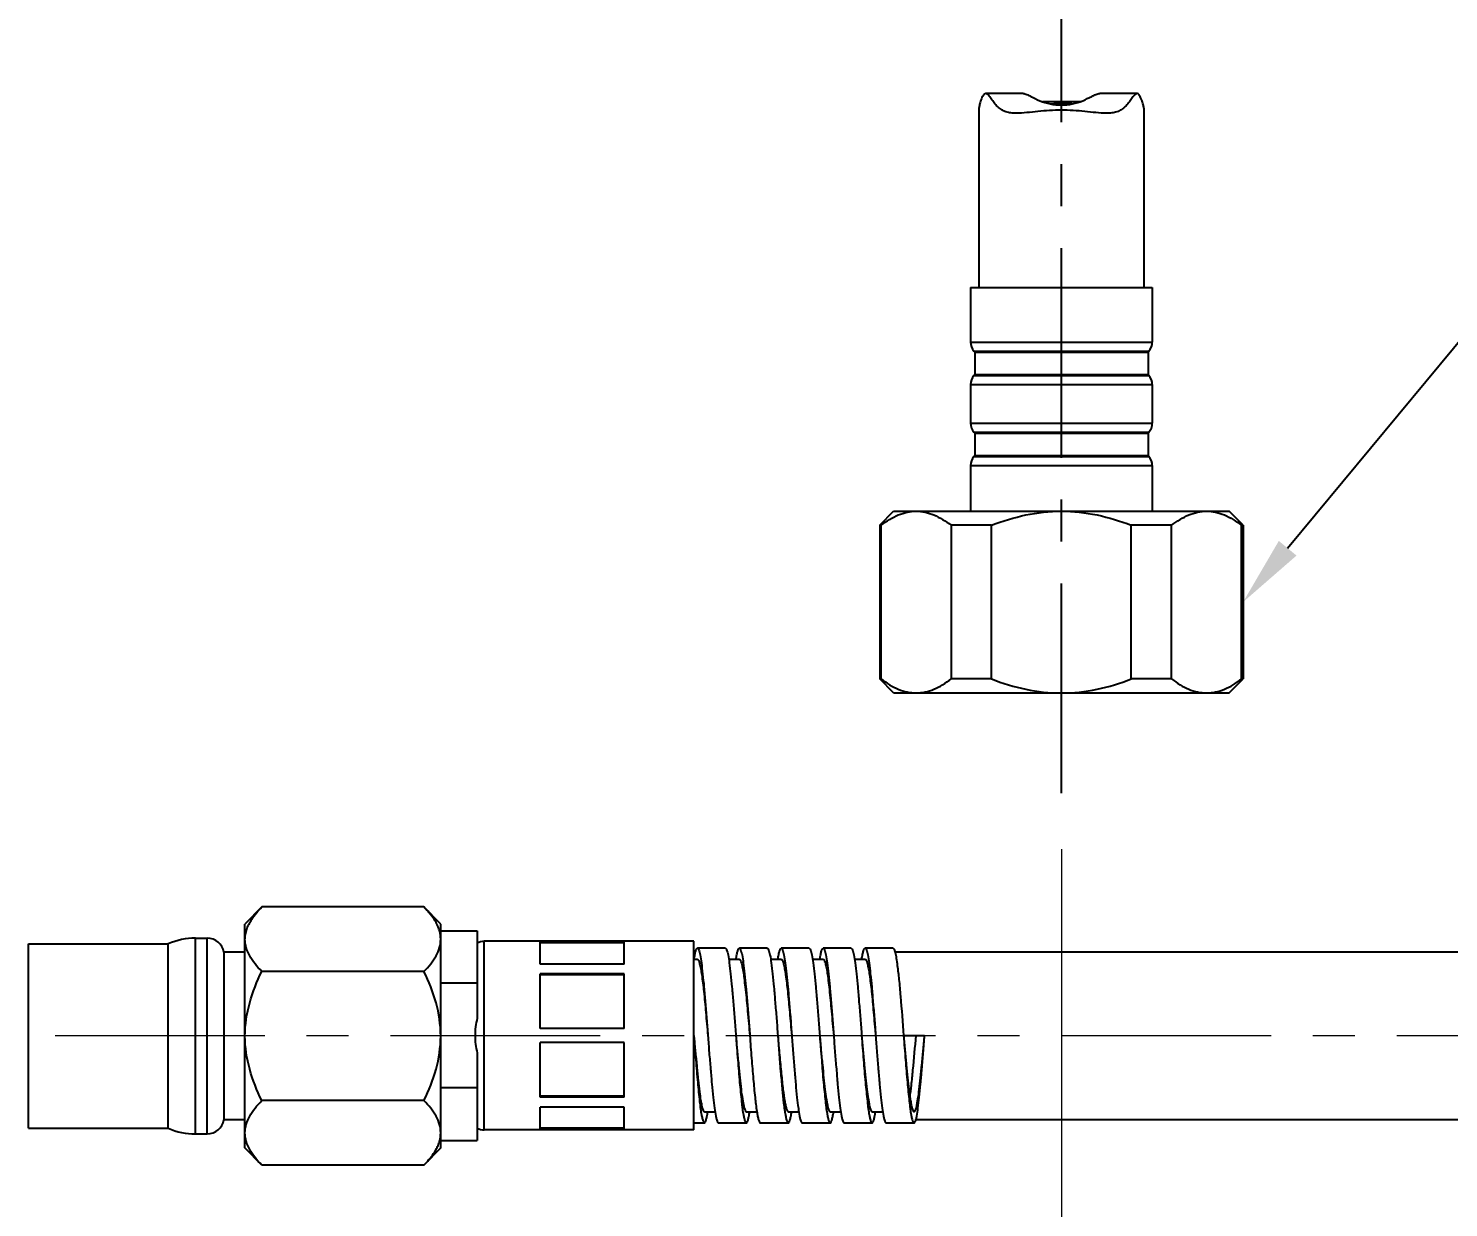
# Model space of a CAD drawing. Extents: x 0 to 1693, y 0 to 1240.
# Drawn here: x 568.8 to 670.4, y 227.5 to 311.9 of the extents above; entities that cross this region are included whole.
import ezdxf
from ezdxf import colors
from ezdxf.entities.mleader import LeaderData, LeaderLine
from ezdxf.math import Vec2, Vec3

# ---------------------------------------------------------------- set-up
doc = ezdxf.new("R2010")
doc.units = 0
doc.header["$LTSCALE"] = 40
doc.header["$MEASUREMENT"] = 0
doc.header["$PDMODE"] = 3
doc.header["$PDSIZE"] = -10
doc.linetypes.add('CENTER', pattern=[0.6, 0.375, -0.075, 0.075, -0.075])
doc.layers.get('0').update_dxf_attribs({"linetype": 'CONTINUOUS'})
doc.layers.get('DEFPOINTS').update_dxf_attribs({"linetype": 'CONTINUOUS'})
for name, color, linetype in [('DEF_LAYER_ASSEM_MEMBER', 7, 'CONTINUOUS'), ('DEF_LAYER_AXIS', 7, 'CONTINUOUS'), ('DEFAULT_1', 7, 'CENTER'), ('MEMBER', 7, 'CONTINUOUS')]:
    doc.layers.add(name, color=color, linetype=linetype)
doc.styles.add('Daelim Dimension', font='')
doc.styles.get("Standard").update_dxf_attribs({"font": 'SYMBOL'})
doc.styles.get('Daelim Dimension').set_extended_font_data('나눔고딕')
doc.dimstyles.new('DEFAULT', dxfattribs={"dimscale": 2, "dimtxt": 2, "dimasz": 2, "dimexe": 0, "dimexo": 2, "dimgap": 1, "dimtad": 1, "dimdec": 1, "dimzin": 9, "dimdsep": 46, "dimtxsty": 'Daelim Dimension', "dimcen": 0.5, "dimclrd": 252, "dimclre": 252, "dimclrt": 3, "dimadec": 1, "dimazin": 0, "dimtfac": 1, "dimtdec": 1, "dimtix": 1, "dimtmove": 0, "dimatfit": 3, "dimfxl": 1, "dimtolj": 1, "dimtzin": 1, "dimlwd": 9, "dimlwe": 9, "dimarcsym": 0})

# ---------------------------------------------------------------- blocks, each defined once
blk = doc.blocks.new('*D4')
at = {"color": 5, "lineweight": 9, "ltscale": 0.5, "transparency": 16777216}
for p, q in [((322.69, 255.81), (322.69, 196.8)), ((642.69, 253.19), (642.69, 196.8)), ((326.69, 198.8), (638.69, 198.8))]:
    blk.add_line(p, q, dxfattribs=at)
at = {"color": 5, "ltscale": 0.5, "transparency": 16777216}
for points in [[(326.69, 199.47), (326.69, 198.13), (322.69, 198.8)], [(638.69, 199.47), (638.69, 198.13), (642.69, 198.8)]]:
    blk.add_solid(points, dxfattribs=at)
at = {"layer": 'DEFPOINTS', "color": 0, "ltscale": 0.5, "transparency": 16777216}
for p in [(322.69, 259.81), (642.69, 257.19), (642.69, 198.8)]:
    blk.add_point(p, dxfattribs=at)
at = {"color": 7, "ltscale": 0.5, "transparency": 16777216, "insert": (482.69, 211.7), "char_height": 10, "attachment_point": 2, "style": 'Daelim Dimension'}
blk.add_mtext('\\A1;350~400', dxfattribs=at)
blk = doc.blocks.new('*D10')
at = {"color": 5, "lineweight": 9, "ltscale": 0.5, "transparency": 16777216}
for p, q in [((792.69, 374.76), (792.69, 196.8)), ((642.69, 253.19), (642.69, 196.8)), ((646.69, 198.8), (788.69, 198.8))]:
    blk.add_line(p, q, dxfattribs=at)
at = {"color": 5, "ltscale": 0.5, "transparency": 16777216}
for points in [[(646.69, 199.47), (646.69, 198.13), (642.69, 198.8)], [(788.69, 199.47), (788.69, 198.13), (792.69, 198.8)]]:
    blk.add_solid(points, dxfattribs=at)
at = {"layer": 'DEFPOINTS', "color": 0, "ltscale": 0.5, "transparency": 16777216}
for p in [(792.69, 378.76), (642.69, 257.19), (792.69, 198.8)]:
    blk.add_point(p, dxfattribs=at)
at = {"color": 7, "ltscale": 0.5, "transparency": 16777216, "insert": (717.58, 206.24), "char_height": 10, "attachment_point": 5, "style": 'Daelim Dimension'}
blk.add_mtext('\\A1;150~200', dxfattribs=at)

msp = doc.modelspace()

# ---------------------------------------------------------------- linework, layer by layer
at = {"layer": 'DEF_LAYER_ASSEM_MEMBER', "color": 7, "linetype": 'Continuous'}
for p, q in [((639.95, 307.24), (637.27, 307.24)), ((648.11, 307.24), (645.43, 307.24)), ((636.79, 306.2), (636.79, 293.36)), ((644.05, 306.66), (641.33, 306.66)), ((642.14, 306.66), (643.23, 306.66)), ((648.59, 306.2), (648.59, 293.36)), ((636.19, 293.36), (649.19, 293.36)), ((636.19, 293.36), (636.19, 289.46)), ((649.19, 293.36), (649.19, 289.46)), ((636.43, 288.81), (636.49, 288.74)), ((636.49, 288.74), (648.89, 288.74)), ((636.49, 288.74), (636.49, 287.14)), ((648.95, 288.81), (648.89, 288.74)), ((648.89, 288.74), (648.89, 287.14)), ((636.49, 287.14), (636.43, 287.07)), ((636.49, 287.14), (648.89, 287.14)), ((648.89, 287.14), (648.95, 287.07)), ((636.19, 286.42), (636.19, 283.66)), ((649.19, 286.42), (649.19, 283.66)), ((636.43, 283.01), (636.49, 282.94)), ((636.49, 282.94), (648.89, 282.94)), ((636.49, 282.94), (636.49, 281.34)), ((648.95, 283.01), (648.89, 282.94)), ((648.89, 282.94), (648.89, 281.34)), ((636.19, 280.62), (636.19, 277.36)), ((636.49, 281.34), (636.43, 281.27)), ((636.49, 281.34), (648.89, 281.34)), ((648.89, 281.34), (648.95, 281.27)), ((649.19, 280.62), (649.19, 277.36)), ((629.69, 276.36), (630.69, 277.36)), ((630.69, 277.36), (654.69, 277.36)), ((655.69, 276.36), (654.69, 277.36)), ((629.8, 276.36), (629.69, 276.36)), ((629.69, 276.36), (629.69, 265.36)), ((629.8, 265.36), (629.8, 276.36)), ((637.69, 276.36), (634.8, 276.36)), ((634.8, 276.36), (634.8, 265.36)), ((637.69, 265.36), (637.69, 276.36)), ((650.58, 276.36), (647.69, 276.36)), ((647.69, 265.36), (647.69, 276.36)), ((650.58, 265.36), (650.58, 276.36)), ((655.69, 276.36), (655.58, 276.36)), ((655.58, 265.36), (655.58, 276.36)), ((655.69, 276.36), (655.69, 265.36)), ((629.8, 265.36), (629.69, 265.36)), ((630.69, 264.36), (629.69, 265.36)), ((637.69, 265.36), (634.8, 265.36)), ((650.58, 265.36), (647.69, 265.36)), ((654.69, 264.36), (655.69, 265.36)), ((655.69, 265.36), (655.58, 265.36)), ((630.69, 264.36), (654.69, 264.36)), ((585.48, 249.05), (584.28, 247.81)), ((597.08, 249.05), (585.48, 249.05)), ((598.28, 247.81), (597.08, 249.05)), ((584.28, 231.81), (584.28, 247.81)), ((598.28, 231.81), (598.28, 247.81)), ((568.78, 233.21), (568.78, 246.41)), ((568.78, 246.41), (578.78, 246.41)), ((578.78, 233.21), (578.78, 246.41)), ((580.74, 246.81), (581.58, 246.81)), ((582.78, 233.81), (582.78, 245.81)), ((584.28, 245.81), (582.78, 245.81)), ((630.79, 245.84), (776.69, 245.84)), ((597.08, 244.43), (585.48, 244.43)), ((597.08, 235.19), (585.48, 235.19)), ((584.28, 233.81), (582.78, 233.81)), ((632.29, 233.84), (776.69, 233.84)), ((568.78, 233.21), (578.78, 233.21)), ((580.74, 232.81), (581.58, 232.81)), ((585.48, 230.57), (584.28, 231.81)), ((598.28, 231.81), (597.08, 230.57)), ((597.08, 230.57), (585.48, 230.57))]:
    msp.add_line(p, q, dxfattribs=at)
at = {"layer": 'DEF_LAYER_ASSEM_MEMBER', "color": 9, "linetype": 'Continuous'}
for p, q in [((636.19, 289.46), (649.19, 289.46)), ((636.43, 288.81), (648.95, 288.81)), ((636.43, 287.07), (648.95, 287.07)), ((636.19, 286.42), (649.19, 286.42)), ((636.19, 283.66), (649.19, 283.66)), ((636.43, 283.01), (648.95, 283.01)), ((636.19, 280.62), (649.19, 280.62)), ((636.43, 281.27), (648.95, 281.27)), ((580.74, 232.81), (580.74, 246.81)), ((581.58, 232.81), (581.58, 246.81))]:
    msp.add_line(p, q, dxfattribs=at)
at = {"layer": 'DEF_LAYER_ASSEM_MEMBER', "color": 7, "linetype": 'Continuous'}
for centre, radius, start, end in [((642.69, 286.12), 20.38, 89.9909, 92.1182), ((642.7, 286.6), 19.91, 87.8576, 90.0345), ((637.19, 289.46), 1, 180, 220.6013), ((648.19, 289.46), 1, 319.3987, 0), ((637.19, 286.42), 1, 139.3987, 180), ((648.19, 286.42), 1, 0, 40.6013), ((637.19, 283.66), 1, 180, 220.6013), ((648.19, 283.66), 1, 319.3987, 0), ((637.19, 280.62), 1, 139.3987, 180), ((648.19, 280.62), 1, 0, 40.6013), ((587.37, 246.4), 3.14, 152.5565, 155.2481), ((595.2, 246.4), 3.14, 24.752, 27.4433), ((595.91, 246.68), 2.38, 14.8251, 16.8323), ((580.74, 241.81), 5, 90, 113.0739), ((581.58, 245.61), 1.2, 9.4706, 90), ((581.58, 234.01), 1.2, 270, 350.5294), ((580.74, 237.81), 5, 246.9261, 270), ((595.2, 233.22), 3.14, 332.5516, 335.2483), ((595.91, 232.94), 2.38, 343.1678, 345.1746)]:
    msp.add_arc(centre, radius, start, end, dxfattribs=at)
for points, start_tangent, end_tangent in [([(637.27, 307.24), (637.21, 307.22), (637.15, 307.18), (637.1, 307.11), (637.05, 307.04), (636.91, 306.69), (636.82, 306.38), (636.8, 306.27), (636.79, 306.19)], (-0.999976, -0.006939), (-0.00154, -0.999999)), ([(639.47, 305.84), (639.08, 305.86), (638.72, 305.94), (638.4, 306.09), (638.12, 306.31), (637.88, 306.58), (637.67, 306.87), (637.47, 307.12), (637.37, 307.21), (637.27, 307.24)], (-1, 0.000165), (-0.999976, -0.006939)), ([(639.95, 307.24), (640.22, 307.18), (640.51, 307.04), (641.15, 306.73), (641.89, 306.5), (642.69, 306.42)], (0.999992, -0.004106), (1, 0)), ([(642.69, 306.42), (643.49, 306.5), (644.22, 306.73), (644.86, 307.04), (645.16, 307.18), (645.43, 307.24)], (1, 0), (0.999982, 0.005988)), ([(648.11, 307.24), (648.01, 307.21), (647.91, 307.12), (647.71, 306.87), (647.5, 306.58), (647.26, 306.31), (646.98, 306.09), (646.66, 305.94), (646.3, 305.86), (645.91, 305.84)], (-0.999995, -0.003209), (-1, -0.000097)), ([(648.59, 306.19), (648.58, 306.28), (648.56, 306.39), (648.46, 306.69), (648.32, 307.04), (648.28, 307.11), (648.23, 307.18), (648.11, 307.24)], (-0.003661, 0.999993), (-0.999995, -0.003209)), ([(642.69, 306.06), (641.84, 306.03), (641.01, 305.96), (640.22, 305.88), (639.47, 305.84)], (-1, 0), (-1, 0.000165)), ([(645.91, 305.84), (645.16, 305.88), (644.37, 305.96), (643.54, 306.03), (642.69, 306.06)], (-1, -0.000097), (-1, 0)), ([(629.8, 276.36), (630.4, 276.77), (631.02, 277.09), (631.66, 277.29), (632.3, 277.36)], (0.792624, 0.609711), (1, 0)), ([(632.3, 277.36), (632.94, 277.29), (633.57, 277.09), (634.19, 276.77), (634.8, 276.36)], (1, 0), (0.792624, -0.609711)), ([(637.69, 276.36), (640.14, 277.09), (642.69, 277.36)], (0.933346, 0.358979), (1, 0)), ([(642.69, 277.36), (645.24, 277.09), (647.69, 276.36)], (1, 0), (0.933346, -0.358979)), ([(650.58, 276.36), (651.19, 276.77), (651.81, 277.09), (652.44, 277.29), (653.08, 277.36)], (0.792624, 0.609711), (1, 0)), ([(653.08, 277.36), (653.72, 277.29), (654.35, 277.09), (654.98, 276.77), (655.58, 276.36)], (1, 0), (0.792624, -0.609711)), ([(629.8, 265.36), (630.4, 264.94), (631.02, 264.62), (631.66, 264.43), (632.3, 264.36)], (0.792624, -0.609711), (1, 0)), ([(632.3, 264.36), (632.94, 264.43), (633.57, 264.62), (634.19, 264.94), (634.8, 265.36)], (1, 0), (0.792624, 0.609711)), ([(637.69, 265.36), (640.14, 264.62), (642.69, 264.36)], (0.933346, -0.358979), (1, 0)), ([(642.69, 264.36), (645.24, 264.62), (647.69, 265.36)], (1, 0), (0.933346, 0.358979)), ([(650.58, 265.36), (651.19, 264.94), (651.81, 264.62), (652.44, 264.43), (653.08, 264.36)], (0.792624, -0.609711), (1, 0)), ([(653.08, 264.36), (653.72, 264.43), (654.35, 264.62), (654.98, 264.94), (655.58, 265.36)], (1, 0), (0.792624, 0.609711)), ([(584.58, 247.85), (584.76, 248.16), (585.48, 249.05)], (0.460569, 0.887624), (0.696116, 0.71793)), ([(597.99, 247.85), (597.81, 248.16), (597.08, 249.05)], (-0.460567, 0.887625), (-0.696116, 0.71793)), ([(584.28, 246.74), (584.3, 246.99), (584.51, 247.72)], (0, 1), (0.418374, 0.908275)), ([(598.19, 247.37), (598.05, 247.72)], (-0.289451, 0.957193), (-0.418374, 0.908275)), ([(598.28, 246.74), (598.21, 247.29)], (0, 1), (-0.255744, 0.966744)), ([(585.48, 244.43), (585, 244.98), (584.62, 245.55), (584.37, 246.14), (584.28, 246.74)], (-0.696116, 0.71793), (0, 1)), ([(597.08, 244.43), (597.57, 244.98), (597.95, 245.55), (598.2, 246.14), (598.28, 246.74)], (0.696116, 0.71793), (0, 1)), ([(584.28, 239.81), (584.62, 242.19), (585.48, 244.43)], (0, 1), (0.436244, 0.899829)), ([(598.28, 239.81), (597.95, 242.19), (597.08, 244.43)], (0, 1), (-0.436244, 0.899829)), ([(585.48, 235.19), (584.62, 237.43), (584.28, 239.81)], (-0.436244, 0.899829), (0, 1)), ([(597.08, 235.19), (597.95, 237.43), (598.28, 239.81)], (0.436244, 0.899829), (0, 1)), ([(584.28, 232.88), (584.37, 233.48), (584.62, 234.07), (585, 234.64), (585.48, 235.19)], (0, 1), (0.696116, 0.71793)), ([(598.28, 232.88), (598.2, 233.48), (597.95, 234.07), (597.57, 234.64), (597.08, 235.19)], (0, 1), (-0.696116, 0.71793)), ([(585.48, 230.57), (585, 231.12), (584.62, 231.69), (584.37, 232.28), (584.28, 232.88)], (-0.696116, 0.71793), (0, 1)), ([(598.21, 232.33), (598.28, 232.88)], (0.25575, 0.966743), (0, 1)), ([(597.08, 230.57), (597.35, 230.86), (597.99, 231.77)], (0.696116, 0.71793), (0.460644, 0.887585)), ([(598.05, 231.9), (598.19, 232.25)], (0.418368, 0.908278), (0.289449, 0.957193))]:
    msp.add_spline(points, degree=3, dxfattribs=dict(at, start_tangent=start_tangent, end_tangent=end_tangent))
at = {"layer": 'DEF_LAYER_AXIS', "color": 1, "linetype": 'CENTER'}
msp.add_line((642.69, 257.19), (642.69, 495.08), dxfattribs=at)
at = {"layer": 'DEFAULT_1', "color": 1, "linetype": 'CENTER', "lineweight": 5}
msp.add_line((498.69, 239.84), (776.69, 239.84), dxfattribs=at)
at = {"layer": 'MEMBER', "color": 7, "linetype": 'Continuous'}
for p, q in [((598.28, 247.34), (600.9, 247.34)), ((600.9, 247.34), (600.9, 241.08)), ((616.4, 246.59), (601.4, 246.59)), ((611.4, 246.57), (605.4, 246.57)), ((605.4, 244.96), (605.4, 246.57)), ((611.4, 246.47), (605.4, 246.47)), ((611.4, 244.96), (611.4, 246.57)), ((616.4, 233.09), (616.4, 246.59)), ((618.65, 246.09), (616.65, 246.09)), ((621.65, 246.09), (619.65, 246.09)), ((624.65, 246.09), (622.65, 246.09)), ((627.65, 246.09), (625.65, 246.09)), ((630.65, 246.09), (628.65, 246.09)), ((611.4, 244.96), (605.4, 244.96)), ((616.65, 245.29), (616.4, 245.29)), ((619.65, 245.29), (618.89, 245.29)), ((622.65, 245.29), (621.89, 245.29)), ((625.65, 245.29), (624.89, 245.29)), ((628.65, 245.29), (627.89, 245.29)), ((611.4, 244.25), (605.4, 244.25)), ((605.4, 240.34), (605.4, 244.25)), ((611.4, 244.18), (605.4, 244.18)), ((611.4, 240.34), (611.4, 244.25)), ((600.9, 243.59), (598.28, 243.59)), ((611.4, 240.34), (605.4, 240.34)), ((617.4, 239.85), (617.4, 239.84)), ((620.4, 239.85), (620.4, 239.84)), ((623.4, 239.85), (623.4, 239.84)), ((626.4, 239.85), (626.4, 239.84)), ((629.4, 239.85), (629.4, 239.84)), ((631.4, 239.84), (632.9, 239.84)), ((611.4, 239.34), (605.4, 239.34)), ((605.4, 235.44), (605.4, 239.34)), ((611.4, 235.44), (611.4, 239.34)), ((600.9, 238.61), (600.9, 232.34)), ((600.9, 236.1), (598.28, 236.1)), ((611.4, 235.51), (605.4, 235.51)), ((611.4, 235.44), (605.4, 235.44)), ((611.4, 234.73), (605.4, 234.73)), ((605.4, 233.11), (605.4, 234.73)), ((611.4, 233.11), (611.4, 234.73)), ((617.15, 234.39), (617.91, 234.39)), ((620.15, 234.39), (620.9, 234.39)), ((623.15, 234.39), (623.91, 234.39)), ((626.15, 234.39), (626.91, 234.39)), ((629.15, 234.39), (629.91, 234.39)), ((616.4, 233.09), (601.4, 233.09)), ((611.4, 233.21), (605.4, 233.21)), ((611.4, 233.11), (605.4, 233.11)), ((616.4, 233.59), (617.15, 233.59)), ((618.15, 233.59), (620.15, 233.59)), ((621.15, 233.59), (623.15, 233.59)), ((624.15, 233.59), (626.15, 233.59)), ((627.15, 233.59), (629.15, 233.59)), ((630.15, 233.59), (632.15, 233.59)), ((598.28, 232.34), (600.9, 232.34))]:
    msp.add_line(p, q, dxfattribs=at)
at = {"layer": 'MEMBER', "color": 9, "linetype": 'Continuous'}
msp.add_line((601.4, 233.09), (601.4, 246.59), dxfattribs=at)
at = {"layer": 'MEMBER', "color": 7, "linetype": 'Continuous'}
for centre, radius, start, end in [((601.4, 245.59), 1, 90, 120), ((618.51, 244.68), 1.33, 17.7487, 19.4323), ((624.51, 244.68), 1.33, 17.7487, 19.4323), ((620.79, 234.82), 3.9, 192.2418, 192.5886), ((623.79, 234.82), 3.9, 192.2418, 192.5886), ((626.77, 234.82), 3.88, 192.2473, 192.6353), ((627.91, 234.36), 1.97, 194.6861, 196.3725), ((630.44, 234.22), 1.48, 196.551, 197.6634), ((601.4, 234.09), 1, 240, 270)]:
    msp.add_arc(centre, radius, start, end, dxfattribs=at)
for points, start_tangent, end_tangent in [([(616.41, 245.3), (616.47, 245.64), (616.5, 245.78), (616.53, 245.89), (616.56, 245.98), (616.59, 246.04), (616.65, 246.09)], (0.154758, 0.987952), (1, 0.000158)), ([(616.65, 246.09), (616.7, 246.06), (616.72, 246.03), (616.74, 245.97), (616.79, 245.82), (616.84, 245.62), (616.93, 245.04), (617.02, 244.27), (617.12, 243.32), (617.21, 242.24), (617.31, 241.07), (617.4, 239.85)], (1, 0.000158), (0.076173, -0.997095)), ([(618.65, 246.09), (618.7, 246.06), (618.72, 246.03), (618.74, 245.97), (618.79, 245.82), (618.84, 245.62), (618.93, 245.04), (619.02, 244.26), (619.12, 243.32), (619.21, 242.24), (619.31, 241.06), (619.4, 239.84)], (1, 0), (0.076173, -0.997095)), ([(619.41, 245.3), (619.47, 245.64), (619.5, 245.78), (619.53, 245.89), (619.56, 245.98), (619.59, 246.04), (619.65, 246.09)], (0.154751, 0.987954), (1, 0)), ([(619.65, 246.09), (619.7, 246.06), (619.72, 246.03), (619.74, 245.97), (619.79, 245.82), (619.84, 245.62), (619.93, 245.04), (620.02, 244.27), (620.12, 243.32), (620.21, 242.24), (620.31, 241.07), (620.4, 239.85)], (1, 0), (0.076173, -0.997095)), ([(621.65, 246.09), (621.7, 246.06), (621.72, 246.03), (621.74, 245.97), (621.79, 245.82), (621.84, 245.62), (621.93, 245.04), (622.02, 244.26), (622.12, 243.32), (622.21, 242.24), (622.31, 241.06), (622.4, 239.84)], (1, 0), (0.076173, -0.997095)), ([(622.41, 245.3), (622.47, 245.64), (622.5, 245.78), (622.53, 245.89), (622.56, 245.98), (622.59, 246.04), (622.65, 246.09)], (0.154683, 0.987964), (1, 0.000562)), ([(622.65, 246.09), (622.7, 246.06), (622.72, 246.03), (622.74, 245.97), (622.79, 245.82), (622.84, 245.62), (622.93, 245.04), (623.02, 244.27), (623.12, 243.32), (623.21, 242.24), (623.31, 241.07), (623.4, 239.85)], (1, 0.000562), (0.076173, -0.997095)), ([(624.65, 246.09), (624.7, 246.06), (624.72, 246.03), (624.74, 245.97), (624.79, 245.82), (624.84, 245.62), (624.93, 245.04), (625.02, 244.26), (625.12, 243.32), (625.21, 242.24), (625.31, 241.06), (625.4, 239.84)], (1, 0.000562), (0.076173, -0.997095)), ([(625.41, 245.31), (625.47, 245.65), (625.5, 245.78), (625.53, 245.9), (625.56, 245.98), (625.59, 246.04), (625.65, 246.09)], (0.155898, 0.987773), (1, 0.000075)), ([(625.65, 246.09), (625.7, 246.06), (625.72, 246.03), (625.74, 245.97), (625.79, 245.82), (625.84, 245.62), (625.93, 245.04), (626.02, 244.27), (626.12, 243.32), (626.21, 242.24), (626.31, 241.07), (626.4, 239.85)], (1, 0.000075), (0.076172, -0.997095)), ([(627.65, 246.09), (627.7, 246.06), (627.72, 246.03), (627.74, 245.97), (627.79, 245.82), (627.84, 245.62), (627.93, 245.04), (628.02, 244.26), (628.12, 243.32), (628.21, 242.24), (628.31, 241.06), (628.4, 239.84)], (1, 0.000075), (0.076172, -0.997095)), ([(628.41, 245.31), (628.47, 245.65), (628.5, 245.78), (628.53, 245.9), (628.56, 245.98), (628.59, 246.04), (628.65, 246.09)], (0.155937, 0.987767), (1, -0.000575)), ([(628.65, 246.09), (628.7, 246.06), (628.72, 246.03), (628.74, 245.97), (628.79, 245.82), (628.84, 245.62), (628.93, 245.04), (629.02, 244.27), (629.12, 243.32), (629.21, 242.24), (629.31, 241.07), (629.4, 239.85)], (1, -0.000575), (0.076173, -0.997095)), ([(630.65, 246.09), (630.69, 246.07), (630.71, 246.05), (630.73, 246.01), (630.76, 245.92), (630.8, 245.78), (630.84, 245.6), (630.88, 245.39), (630.95, 244.86)], (1, -0.000575), (0.127088, -0.991891)), ([(616.65, 245.29), (616.72, 245.24), (616.75, 245.18), (616.78, 245.09)], (1, -0.000475), (0.307468, -0.951559)), ([(616.78, 245.09), (616.79, 245.06), (616.81, 244.98)], (0.307468, -0.951559), (0.253095, -0.967441)), ([(616.81, 244.98), (616.89, 244.64), (616.96, 244.19), (617.11, 242.99), (617.25, 241.5), (617.4, 239.85)], (0.253095, -0.967441), (0.087274, -0.996184)), ([(619.65, 245.29), (619.71, 245.25), (619.74, 245.2), (619.77, 245.12)], (1, 0.00034), (0.333318, -0.942814)), ([(619.78, 245.09), (619.86, 244.78), (619.94, 244.34), (620.01, 243.79), (620.09, 243.13), (620.24, 241.58), (620.4, 239.85)], (0.305473, -0.952201), (0.087274, -0.996184)), ([(622.65, 245.29), (622.72, 245.24), (622.75, 245.18), (622.78, 245.09)], (1, -0.000475), (0.307468, -0.951559)), ([(622.78, 245.09), (622.79, 245.06), (622.81, 244.98)], (0.307468, -0.951559), (0.253095, -0.967441)), ([(622.81, 244.98), (622.89, 244.64), (622.96, 244.19), (623.11, 242.99), (623.25, 241.5), (623.4, 239.85)], (0.253095, -0.967441), (0.087274, -0.996184)), ([(625.65, 245.29), (625.71, 245.25), (625.74, 245.2), (625.77, 245.12)], (1, 0.00034), (0.333318, -0.942814)), ([(625.78, 245.09), (625.86, 244.78), (625.94, 244.34), (626.01, 243.79), (626.09, 243.13), (626.24, 241.58), (626.4, 239.85)], (0.305473, -0.952201), (0.087274, -0.996184)), ([(628.65, 245.29), (628.72, 245.24), (628.75, 245.18), (628.78, 245.09)], (1, -0.000475), (0.307468, -0.951559)), ([(628.78, 245.09), (628.79, 245.06), (628.81, 244.98)], (0.307468, -0.951559), (0.253095, -0.967441)), ([(628.81, 244.98), (628.89, 244.64), (628.96, 244.19), (629.11, 242.99), (629.25, 241.5), (629.4, 239.85)], (0.253095, -0.967441), (0.087274, -0.996184)), ([(630.95, 244.86), (631.07, 243.86), (631.18, 242.65), (631.4, 239.84)], (0.127088, -0.991891), (0.076173, -0.997095)), ([(600.9, 241.08), (600.77, 240.47), (600.74, 239.84), (600.77, 239.22), (600.9, 238.61)], (-0.307325, -0.951605), (0.307325, -0.951605)), ([(616.4, 239.84), (616.6, 237.65), (616.7, 236.66), (616.8, 235.82)], (0.087274, -0.996184), (0.128776, -0.991674)), ([(616.4, 239.84), (616.54, 238.09), (616.67, 236.48), (616.81, 235.13), (616.87, 234.6), (616.94, 234.17)], (0.076172, -0.997095), (0.179063, -0.983838)), ([(617.4, 239.84), (617.49, 238.62), (617.59, 237.45), (617.68, 236.37), (617.77, 235.42), (617.87, 234.65), (617.96, 234.07), (618.01, 233.86), (618.06, 233.71), (618.08, 233.66), (618.1, 233.62), (618.15, 233.59)], (0.076173, -0.997095), (1, 0)), ([(619.4, 239.84), (619.49, 238.78), (619.59, 237.76), (619.68, 236.82), (619.77, 235.99), (619.87, 235.31), (619.92, 235.04), (619.96, 234.81), (620.01, 234.63), (620.06, 234.5), (620.08, 234.45), (620.1, 234.42), (620.15, 234.39)], (0.087274, -0.996184), (1, 0.00034)), ([(619.4, 239.84), (619.54, 238.09), (619.67, 236.48), (619.81, 235.13), (619.87, 234.6), (619.94, 234.17)], (0.076173, -0.997095), (0.179063, -0.983838)), ([(620.4, 239.84), (620.52, 238.23), (620.65, 236.72), (620.77, 235.42), (620.9, 234.43)], (0.076173, -0.997095), (0.151036, -0.988528)), ([(622.4, 239.84), (622.52, 238.43), (622.65, 237.12), (622.77, 235.99), (622.9, 235.12)], (0.087274, -0.996184), (0.172587, -0.984994)), ([(622.4, 239.84), (622.6, 237.24), (622.71, 236.09), (622.81, 235.11)], (0.076173, -0.997095), (0.116237, -0.993222)), ([(623.4, 239.84), (623.49, 238.62), (623.59, 237.45), (623.68, 236.37), (623.77, 235.42), (623.87, 234.65), (623.96, 234.07), (624.01, 233.86), (624.06, 233.71), (624.08, 233.66), (624.1, 233.62), (624.15, 233.59)], (0.076173, -0.997095), (1, -0.000461)), ([(625.4, 239.84), (625.49, 238.78), (625.59, 237.76), (625.68, 236.82), (625.77, 235.99), (625.87, 235.31), (625.92, 235.04), (625.96, 234.81), (626.01, 234.63), (626.06, 234.5), (626.08, 234.45), (626.1, 234.42), (626.15, 234.39)], (0.087274, -0.996184), (1, 0.00034)), ([(625.4, 239.84), (625.54, 238.09), (625.67, 236.48), (625.81, 235.14), (625.87, 234.61), (625.94, 234.18)], (0.076173, -0.997095), (0.178066, -0.984019)), ([(626.4, 239.84), (626.49, 238.62), (626.59, 237.45), (626.68, 236.37), (626.77, 235.42), (626.87, 234.65), (626.96, 234.07), (627.01, 233.86), (627.06, 233.71), (627.08, 233.66), (627.1, 233.62), (627.15, 233.59)], (0.076172, -0.997095), (1, 0.000352)), ([(628.4, 239.84), (628.49, 238.78), (628.59, 237.76), (628.68, 236.82), (628.77, 235.99), (628.87, 235.31), (628.92, 235.04), (628.96, 234.81), (629.01, 234.63), (629.06, 234.5), (629.08, 234.45), (629.1, 234.42), (629.15, 234.39)], (0.087274, -0.996184), (1, -0.000475)), ([(628.4, 239.84), (628.53, 238.1), (628.67, 236.49), (628.81, 235.15), (628.87, 234.61), (628.94, 234.18)], (0.076172, -0.997095), (0.177288, -0.984159)), ([(629.4, 239.84), (629.49, 238.62), (629.59, 237.45), (629.68, 236.37), (629.77, 235.42), (629.87, 234.65), (629.96, 234.07), (630.01, 233.86), (630.06, 233.71), (630.08, 233.66), (630.1, 233.62), (630.15, 233.59)], (0.076173, -0.997095), (1, 0.000353)), ([(631.4, 239.84), (631.49, 238.78), (631.59, 237.76), (631.68, 236.82), (631.77, 235.99), (631.87, 235.31), (631.92, 235.04), (631.96, 234.81), (632.01, 234.63), (632.06, 234.5), (632.08, 234.45), (632.1, 234.42), (632.15, 234.39)], (0.087274, -0.996184), (1, 0.00034)), ([(631.4, 239.84), (631.54, 238.09), (631.67, 236.48), (631.81, 235.14), (631.87, 234.6), (631.94, 234.17)], (0.076173, -0.997095), (0.178951, -0.983858)), ([(631.85, 235.43), (631.96, 236.3), (632.07, 237.37), (632.3, 239.84)], (0.147594, 0.989048), (0.087274, 0.996184)), ([(632.15, 233.59), (632.2, 233.62), (632.22, 233.66), (632.24, 233.71), (632.29, 233.86), (632.34, 234.07), (632.43, 234.65), (632.52, 235.42), (632.62, 236.37), (632.71, 237.45), (632.81, 238.62), (632.9, 239.84)], (1, 0.000353), (0.076172, 0.997095)), ([(632.15, 234.39), (632.2, 234.42), (632.22, 234.45), (632.24, 234.5), (632.29, 234.63), (632.34, 234.81), (632.38, 235.04), (632.43, 235.31), (632.52, 235.99), (632.62, 236.82), (632.71, 237.76), (632.81, 238.78), (632.9, 239.84)], (1, 0.00034), (0.087274, 0.996184)), ([(616.8, 235.82), (616.88, 235.21), (616.93, 234.97), (616.97, 234.76), (617.02, 234.6), (617.06, 234.49), (617.08, 234.45), (617.11, 234.42), (617.15, 234.39)], (0.128776, -0.991674), (1, -0.000475)), ([(622.81, 235.11), (622.83, 234.92), (622.9, 234.43)], (0.116237, -0.993222), (0.151036, -0.988528)), ([(622.9, 235.12), (622.96, 234.81), (622.99, 234.68), (623.02, 234.58), (623.06, 234.5), (623.09, 234.44), (623.15, 234.39)], (0.172587, -0.984994), (1, -0.000663)), ([(616.94, 234.17), (616.95, 234.12), (616.98, 233.99)], (0.179063, -0.983838), (0.212081, -0.977252)), ([(616.98, 233.97), (616.99, 233.92), (617.03, 233.79)], (0.217992, -0.975951), (0.290928, -0.956745)), ([(617.03, 233.79), (617.06, 233.71), (617.09, 233.64), (617.15, 233.59)], (0.290928, -0.956745), (1, 0)), ([(617.15, 233.59), (617.21, 233.64), (617.24, 233.71), (617.27, 233.8), (617.3, 233.91), (617.33, 234.04), (617.39, 234.39)], (1, 0), (0.154751, 0.987954)), ([(619.94, 234.17), (619.95, 234.12), (619.98, 233.99)], (0.179063, -0.983838), (0.212081, -0.977252)), ([(619.98, 233.97), (619.99, 233.92), (620.03, 233.79)], (0.217992, -0.975951), (0.290928, -0.956745)), ([(620.03, 233.79), (620.06, 233.71), (620.09, 233.64), (620.15, 233.59)], (0.290928, -0.956745), (1, 0)), ([(620.15, 233.59), (620.21, 233.64), (620.24, 233.71), (620.27, 233.8), (620.3, 233.91), (620.33, 234.04), (620.39, 234.39)], (1, 0), (0.154751, 0.987954)), ([(620.9, 234.43), (620.96, 234.07), (620.99, 233.93), (621.02, 233.81), (621.06, 233.71), (621.09, 233.65), (621.15, 233.59)], (0.151036, -0.988528), (1, -0.000311)), ([(622.9, 234.43), (622.91, 234.36), (622.94, 234.17)], (0.151036, -0.988528), (0.17912, -0.983827)), ([(622.94, 234.17), (622.95, 234.12), (622.98, 233.99)], (0.17912, -0.983827), (0.212185, -0.97723)), ([(622.98, 233.97), (622.99, 233.92), (623.03, 233.79)], (0.218799, -0.97577), (0.291109, -0.95669)), ([(623.03, 233.79), (623.06, 233.71), (623.09, 233.64), (623.15, 233.59)], (0.291109, -0.95669), (1, -0.000311)), ([(623.15, 233.59), (623.21, 233.64), (623.24, 233.71), (623.27, 233.79), (623.3, 233.91), (623.33, 234.04), (623.39, 234.38)], (1, -0.000311), (0.155096, 0.987899)), ([(625.94, 234.18), (625.95, 234.12), (625.98, 233.98)], (0.178066, -0.984019), (0.21553, -0.976497)), ([(625.98, 233.98), (625.99, 233.95), (626.01, 233.86)], (0.21553, -0.976497), (0.25429, -0.967128)), ([(626.02, 233.81), (626.06, 233.71), (626.09, 233.65), (626.15, 233.59)], (0.282643, -0.959225), (1, -0.000461)), ([(626.15, 233.59), (626.21, 233.64), (626.24, 233.71), (626.27, 233.79), (626.3, 233.9), (626.33, 234.04), (626.39, 234.37)], (1, -0.000461), (0.15608, 0.987744)), ([(628.94, 234.18), (628.95, 234.13), (628.98, 233.98)], (0.177288, -0.984159), (0.215548, -0.976493)), ([(628.98, 233.98), (628.99, 233.93), (629.03, 233.8)], (0.215548, -0.976493), (0.28517, -0.958477)), ([(629.03, 233.78), (629.06, 233.7), (629.09, 233.64), (629.15, 233.59)], (0.303725, -0.95276), (1, 0.000352)), ([(629.15, 233.59), (629.21, 233.64), (629.24, 233.71), (629.27, 233.79), (629.3, 233.9), (629.33, 234.04), (629.39, 234.38)], (1, 0.000352), (0.155605, 0.987819)), ([(631.94, 234.17), (631.99, 233.92), (632.05, 233.74), (632.07, 233.68), (632.1, 233.63), (632.15, 233.59)], (0.178951, -0.983858), (1, 0.000353))]:
    msp.add_spline(points, degree=3, dxfattribs=dict(at, start_tangent=start_tangent, end_tangent=end_tangent))

# ---------------------------------------------------------------- dimensions: what is measured, and where the dimension line sits
at = {"color": 5, "ltscale": 0.5}
for base, p1, p2, text, picture, middle in [((792.69, 198.8), (642.69, 257.19), (792.69, 378.76), '150~200', '*D10', (717.58, 198.8)), ((642.69, 198.8), (322.69, 259.81), (642.69, 257.19), '350~400', '*D4', (482.69, 198.8))]:
    dim = msp.add_linear_dim(base=base, p1=p1, p2=p2, text=text, dimstyle='DEFAULT', override={"dimtxt": 5, "dimexe": 1, "dimdec": 0, "dimclrd": 5, "dimclre": 5, "dimclrt": 7}, dxfattribs=at)
    dim.commit()
    dim.dimension.update_dxf_attribs({"geometry": picture, "text_midpoint": middle, "dimtype": 160})

# ---------------------------------------------------------------- leaders
at = {"ltscale": 0.5}
ml = msp.add_multileader_mtext('Standard', dxfattribs=at)
ml.set_content('G1/2-14TH', color=256)
ml.set_leader_properties(color=5)
ml.build(insert=Vec2(0, 0))
ml.multileader.update_dxf_attribs({"text_left_attachment_type": 6, "text_right_attachment_type": 6, "dogleg_length": 0.36, "arrow_head_size": 5})
ctx = ml.context
ctx.base_point, ctx.char_height, ctx.arrow_head_size, ctx.landing_gap_size, ctx.plane_origin = Vec3(679.64, 299.33), 10, 5, 0.09, Vec3(605.69, 270.86)
ctx.left_attachment, ctx.right_attachment = 6, 6
notes = []
notes.append((ctx, [(0, (1, 1, 0), (679.28, 299.33), (1, 0), 0.36, [(0, [(655.69, 270.86)], 0, [])])]))
ctx.mtext.insert, ctx.mtext.flow_direction = Vec3(679.73, 311.33), 5
for ctx, leaders in notes:
    for number, flags, end, landing, length, lines in leaders:
        leader = LeaderData()
        leader.index, (leader.has_last_leader_line, leader.has_dogleg_vector, leader.attachment_direction) = number, flags
        leader.last_leader_point, leader.dogleg_vector, leader.dogleg_length = Vec3(end), Vec3(landing), length
        for number, points, colour, breaks in lines:
            line = LeaderLine()
            line.index, line.vertices, line.color, line.breaks = number, Vec3.list(points), colors.encode_raw_color(colour), breaks
            leader.lines.append(line)
        ctx.leaders.append(leader)

doc.saveas('drawing.dxf')
